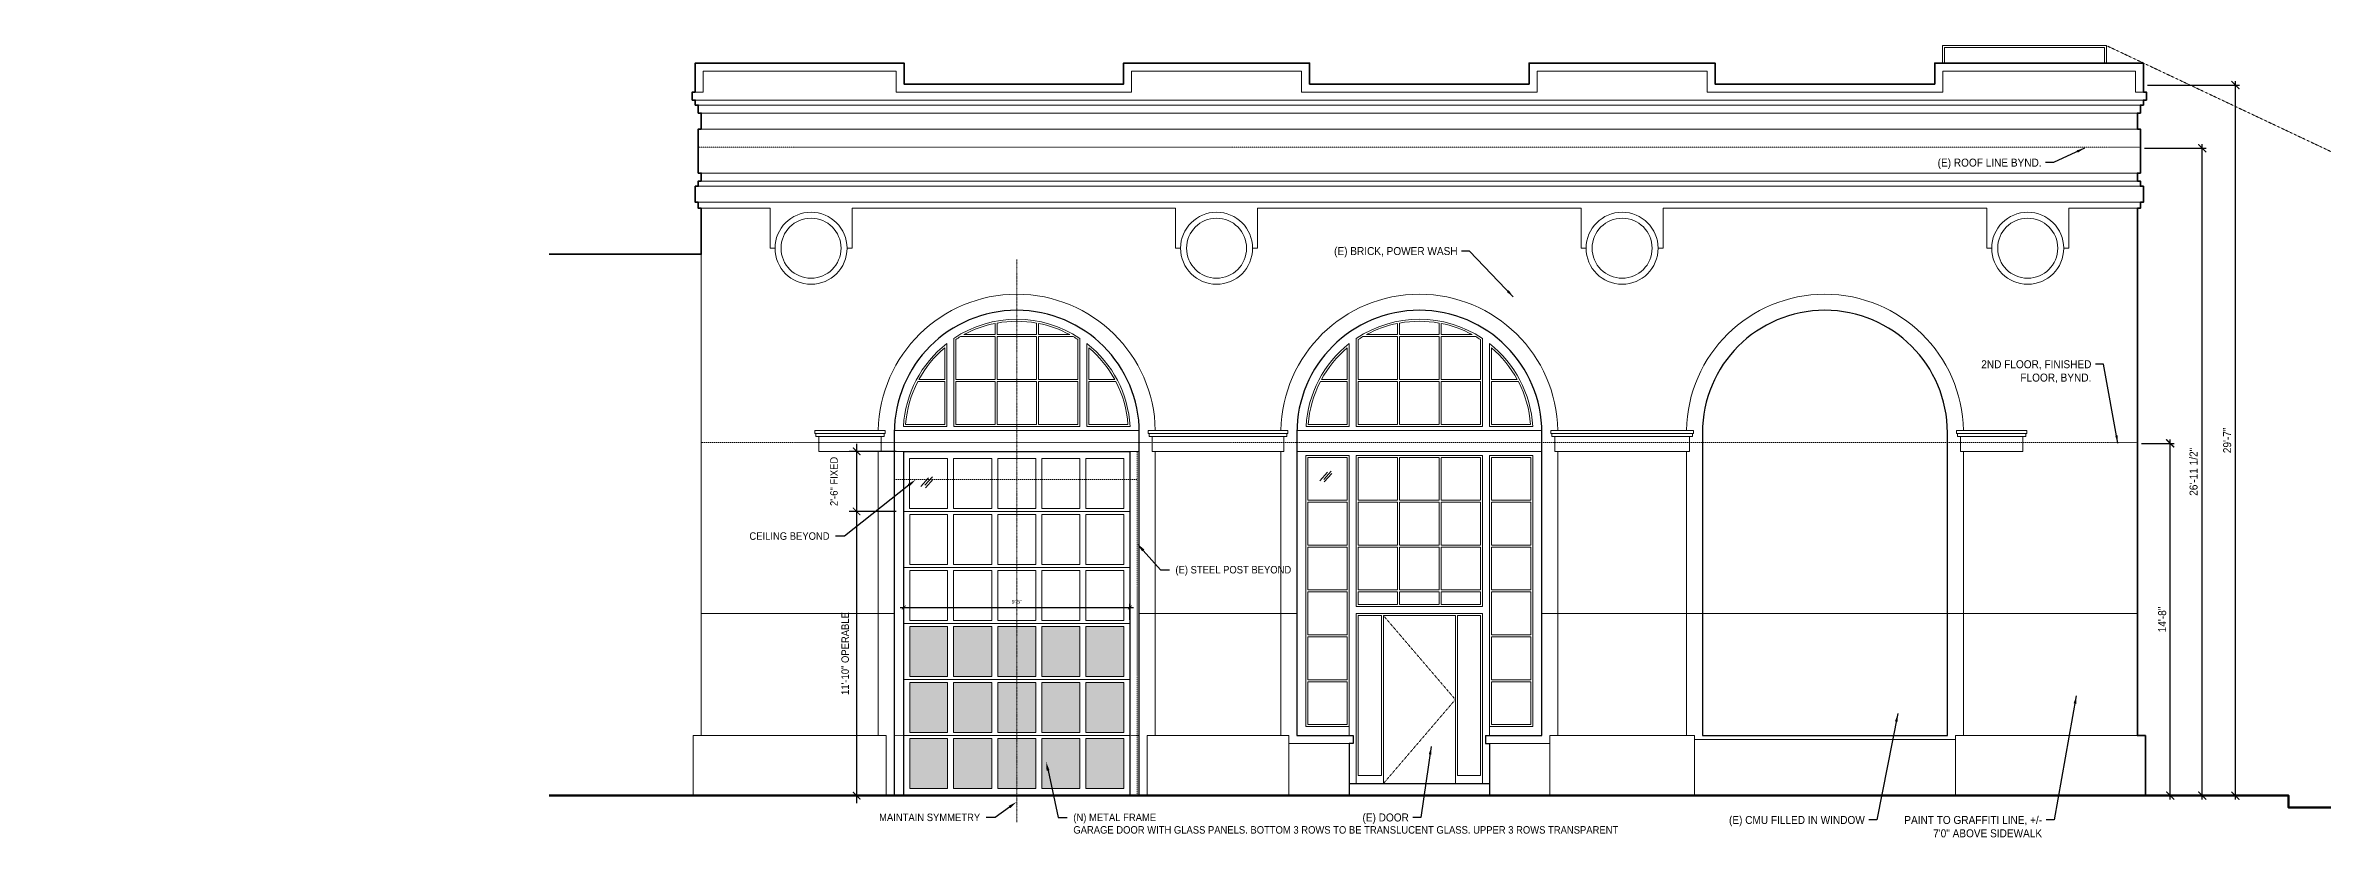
# Model space of a CAD drawing. Header units: inches. Extents: x -5536 to 8590, y -9140 to 228.
# Drawn here: x 3313 to 4451, y -3621 to -3225 of the extents above; entities that cross this region are included whole.
import ezdxf
from ezdxf import colors
from ezdxf.entities.mleader import LeaderData, LeaderLine
from ezdxf.math import Vec2, Vec3

# ---------------------------------------------------------------- set-up
doc = ezdxf.new("R2010")
doc.units = ezdxf.units.IN
doc.header["$LTSCALE"] = 0.125
doc.header["$MEASUREMENT"] = 0
doc.header["$PDMODE"] = 35
doc.header["$PDSIZE"] = -5
doc.linetypes.add('CENTER', pattern=[2, 1.25, -0.25, 0.25, -0.25])
doc.linetypes.add('DASHED', pattern=[0.75, 0.5, -0.25])
doc.layers.get('0').update_dxf_attribs({"linetype": 'CONTINUOUS'})
doc.layers.get('Defpoints').update_dxf_attribs({"linetype": 'CONTINUOUS'})
for name, color, linetype, lineweight in [('A-DEMO', 8, 'DASHED', 15), ('A-ELEV-1', 4, 'CONTINUOUS', 35), ('A-ELEV-2', 5, 'CONTINUOUS', 25), ('A-ELEV-3', 8, 'CONTINUOUS', 15), ('A-ELEV-4', 9, 'CONTINUOUS', 9), ('A-ELEV-BYND', 9, 'DASHED', 9), ('A-ELEV-CUT', 3, 'CONTINUOUS', 50), ('A-ELEV-HTCH', 9, 'CONTINUOUS', 9), ('A-NOTE-CL', 8, 'CENTER', 15), ('A-NOTE-DIM', 8, 'CONTINUOUS', 15), ('A-NOTE-REF', 8, 'CONTINUOUS', 15)]:
    doc.layers.add(name, color=color, linetype=linetype, lineweight=lineweight)
doc.layers.add('A-note-dim-1_4', color=8, linetype='CONTINUOUS')
doc.styles.add('1_4SM', font='swisse.ttf', dxfattribs={"width": 0.9, "height": 4})
doc.styles.add('ANNOT-SM', font='swisse.ttf', dxfattribs={"width": 0.9, "height": 0.078125})
doc.dimstyles.new('DIM-ANNOT', dxfattribs={"dimtxt": 0.078125, "dimasz": 0.078125, "dimexe": 0.078125, "dimexo": 0.078125, "dimgap": 0.078125, "dimtad": 1, "dimzin": 11, "dimdsep": 46, "dimlunit": 4, "dimtxsty": 'ANNOT-SM', "dimblk1": 'ARCHTICK', "dimblk2": 'ARCHTICK', "dimsah": 1, "dimcen": 0, "dimdle": 0.078125, "dimclrd": 8, "dimclre": 8, "dimclrt": 8, "dimadec": 0, "dimazin": 0, "dimtfac": 4, "dimtofl": 0, "dimtmove": 2, "dimatfit": 3, "dimfxl": 1, "dimfrac": 2, "dimtzin": 0, "dimarcsym": 0})
doc.dimstyles.new('DIM1_4', dxfattribs={"dimtxt": 4, "dimasz": 4, "dimexe": 2, "dimexo": 2, "dimgap": 2, "dimtad": 1, "dimdec": 4, "dimzin": 11, "dimdsep": 46, "dimlunit": 4, "dimtxsty": '1_4SM', "dimblk": 'ARCHTICK', "dimblk1": 'ARCHTICK', "dimblk2": 'ARCHTICK', "dimsah": 1, "dimcen": 4, "dimdle": 2, "dimclrd": 8, "dimclre": 8, "dimclrt": 8, "dimadec": 0, "dimazin": 0, "dimtfac": 4, "dimtdec": 4, "dimtofl": 0, "dimtmove": 2, "dimatfit": 3, "dimfxl": 1, "dimfrac": 2, "dimtzin": 0, "dimarcsym": 0})
doc.dimstyles.new('DIM1_4$7', dxfattribs={"dimtxt": 4, "dimasz": 4, "dimexe": 2, "dimexo": 2, "dimgap": 2, "dimtad": 0, "dimdec": 4, "dimzin": 11, "dimdsep": 46, "dimlunit": 4, "dimtxsty": '1_4SM', "dimblk": 'ARCHTICK', "dimcen": 4, "dimdle": 2, "dimclrd": 8, "dimclre": 8, "dimclrt": 8, "dimadec": 0, "dimazin": 0, "dimtfac": 4, "dimtdec": 4, "dimtofl": 0, "dimtmove": 1, "dimatfit": 3, "dimfxl": 1, "dimfrac": 2, "dimtzin": 0, "dimarcsym": 0})

# ---------------------------------------------------------------- blocks, each defined once
blk = doc.blocks.new('_ARCHTICK')
at = {"color": 0, "linetype": 'ByBlock', "const_width": 0.15}
blk.add_lwpolyline([(-0.5, -0.5), (0.5, 0.5)], dxfattribs=at)
blk = doc.blocks.new('*D69')
at = {"layer": 'A-NOTE-DIM', "color": 8, "lineweight": -2, "transparency": 16777216}
for p, q in [((3737.8, -3458), (3714.2, -3458)), ((3718, -3454.2), (3718, -3603.8)), ((3737.8, -3600), (3714.2, -3600))]:
    blk.add_line(p, q, dxfattribs=at)
at = {"layer": 'Defpoints', "color": 0, "transparency": 16777216}
for p in [(3741.6, -3458), (3718, -3600), (3741.6, -3600)]:
    blk.add_point(p, dxfattribs=at)
at = {"layer": 'A-NOTE-DIM', "color": 8, "lineweight": -2, "transparency": 16777216, "xscale": 3.75, "yscale": 3.75, "zscale": 3.75}
for p, rotation in [((3718, -3458), 90), ((3718, -3600), 270)]:
    blk.add_blockref('_ARCHTICK', p, dxfattribs=dict(at, rotation=rotation))
at = {"layer": 'A-NOTE-DIM', "color": 8, "transparency": 16777216, "insert": (3712.3, -3529), "char_height": 3.75, "attachment_point": 5, "rotation": 90, "style": 'ANNOT-SM'}
blk.add_mtext('11\'-10" OPERABLE', dxfattribs=at)
blk = doc.blocks.new('*D94')
at = {"layer": 'A-note-dim-1_4', "color": 8, "lineweight": -2, "transparency": 16777216}
for p, q in [((4360.3, -3424), (4376.7, -3424)), ((4374.7, -3602), (4374.7, -3422)), ((4364.3, -3600), (4376.7, -3600))]:
    blk.add_line(p, q, dxfattribs=at)
at = {"layer": 'Defpoints', "color": 0, "transparency": 16777216}
for p in [(4358.3, -3424), (4374.7, -3424), (4362.3, -3600)]:
    blk.add_point(p, dxfattribs=at)
at = {"layer": 'A-note-dim-1_4', "color": 8, "lineweight": -2, "transparency": 16777216, "xscale": 4, "yscale": 4, "zscale": 4}
for p, rotation in [((4374.7, -3424), 90), ((4374.7, -3600), 270)]:
    blk.add_blockref('_ARCHTICK', p, dxfattribs=dict(at, rotation=rotation))
at = {"layer": 'A-note-dim-1_4', "color": 8, "transparency": 16777216, "insert": (4370.7, -3512), "char_height": 4, "attachment_point": 5, "rotation": 90, "style": '1_4SM'}
blk.add_mtext('14\'-8" ', dxfattribs=at)
blk = doc.blocks.new('*D95')
at = {"layer": 'A-note-dim-1_4', "color": 8, "lineweight": -2, "transparency": 16777216}
for p, q in [((4361.8, -3276.5), (4392.7, -3276.5)), ((4390.7, -3602), (4390.7, -3274.5)), ((4364.3, -3600), (4392.7, -3600))]:
    blk.add_line(p, q, dxfattribs=at)
at = {"layer": 'Defpoints', "color": 0, "transparency": 16777216}
for p in [(4359.8, -3276.5), (4390.7, -3276.5), (4362.3, -3600)]:
    blk.add_point(p, dxfattribs=at)
at = {"layer": 'A-note-dim-1_4', "color": 8, "lineweight": -2, "transparency": 16777216, "xscale": 4, "yscale": 4, "zscale": 4}
for p, rotation in [((4390.7, -3276.5), 90), ((4390.7, -3600), 270)]:
    blk.add_blockref('_ARCHTICK', p, dxfattribs=dict(at, rotation=rotation))
at = {"layer": 'A-note-dim-1_4', "color": 8, "transparency": 16777216, "insert": (4386.4, -3438.2), "char_height": 4, "attachment_point": 5, "rotation": 90, "style": '1_4SM'}
blk.add_mtext('26\'-11 1/2" ', dxfattribs=at)
blk = doc.blocks.new('*D96')
at = {"layer": 'A-note-dim-1_4', "color": 8, "lineweight": -2, "transparency": 16777216}
for p, q in [((4407.3, -3602), (4407.3, -3243)), ((4363.3, -3245), (4409.3, -3245)), ((4364.3, -3600), (4409.3, -3600))]:
    blk.add_line(p, q, dxfattribs=at)
at = {"layer": 'Defpoints', "color": 0, "transparency": 16777216}
for p in [(4361.3, -3245), (4407.3, -3245), (4362.3, -3600)]:
    blk.add_point(p, dxfattribs=at)
at = {"layer": 'A-note-dim-1_4', "color": 8, "lineweight": -2, "transparency": 16777216, "xscale": 4, "yscale": 4, "zscale": 4}
for p, rotation in [((4407.3, -3245), 90), ((4407.3, -3600), 270)]:
    blk.add_blockref('_ARCHTICK', p, dxfattribs=dict(at, rotation=rotation))
at = {"layer": 'A-note-dim-1_4', "color": 8, "transparency": 16777216, "insert": (4403.2, -3422.5), "char_height": 4, "attachment_point": 5, "rotation": 90, "style": '1_4SM'}
blk.add_mtext('29\'-7" ', dxfattribs=at)
blk = doc.blocks.new('*D137')
at = {"layer": 'A-ELEV-CUT', "color": 8, "lineweight": -2, "transparency": 16777216}
for p, q in [((3741.6, -3512.1), (3741.6, -3504.1)), ((3854.6, -3512.1), (3854.6, -3504.1)), ((3739.7, -3506), (3856.5, -3506))]:
    blk.add_line(p, q, dxfattribs=at)
at = {"layer": 'Defpoints', "color": 0, "transparency": 16777216}
for p in [(3741.6, -3514), (3854.6, -3506), (3854.6, -3514)]:
    blk.add_point(p, dxfattribs=at)
at = {"layer": 'A-ELEV-CUT', "color": 8, "lineweight": -2, "transparency": 16777216, "xscale": 1.875, "yscale": 1.875, "zscale": 1.875, "rotation": 180}
blk.add_blockref('_ARCHTICK', (3741.6, -3506), dxfattribs=at)
at = {"layer": 'A-ELEV-CUT', "color": 8, "lineweight": -2, "transparency": 16777216, "xscale": 1.875, "yscale": 1.875, "zscale": 1.875}
blk.add_blockref('_ARCHTICK', (3854.6, -3506), dxfattribs=at)
at = {"layer": 'A-ELEV-CUT', "color": 8, "transparency": 16777216, "insert": (3798.1, -3503.2), "char_height": 1.88, "attachment_point": 5, "style": 'ANNOT-SM'}
blk.add_mtext('9\'-5" ', dxfattribs=at)
blk = doc.blocks.new('*D138')
at = {"layer": 'A-NOTE-DIM', "color": 8, "lineweight": -2, "transparency": 16777216}
for p, q in [((3718, -3424.2), (3718, -3461.8)), ((3737.7, -3428), (3714.2, -3428)), ((3737.7, -3458), (3714.2, -3458))]:
    blk.add_line(p, q, dxfattribs=at)
at = {"layer": 'Defpoints', "color": 0, "transparency": 16777216}
for p in [(3741.4, -3428), (3718, -3458), (3741.4, -3458)]:
    blk.add_point(p, dxfattribs=at)
at = {"layer": 'A-NOTE-DIM', "color": 8, "lineweight": -2, "transparency": 16777216, "xscale": 3.75, "yscale": 3.75, "zscale": 3.75}
for p, rotation in [((3718, -3428), 90), ((3718, -3458), 270)]:
    blk.add_blockref('_ARCHTICK', p, dxfattribs=dict(at, rotation=rotation))
at = {"layer": 'A-NOTE-DIM', "color": 8, "transparency": 16777216, "insert": (3706.7, -3443), "char_height": 3.75, "attachment_point": 5, "rotation": 90, "style": 'ANNOT-SM'}
blk.add_mtext('2\'-6" FIXED', dxfattribs=at)

msp = doc.modelspace()

# ---------------------------------------------------------------- hatches: boundary and pattern name
at = {"layer": 'A-ELEV-HTCH'}
h = msp.add_hatch(dxfattribs=at)
h.set_pattern_fill('AR-SAND', color=256)
h.set_pattern_definition([(37.5, (1.5, 0), (-0.06299336, 1.92682377), [0, -1.52, 0, -1.7, 0, -1.625]), (7.5, (1.5, 0), (1.7697767, 2.8221461), [0, -0.82, 0, -1.37, 0, -0.525]), (327.5, (0.27, 0), (3.11414186, 0.00565905), [0, -0.5, 0, -1.8, 0, -2.35]), (317.5, (0.27, 0), (3.0061266, 0.8776756), [0, -0.25, 0, -1.18, 0, -1.35])])
h.paths.add_polyline_path([(3763.49262, -3540.5), (3744.55488, -3540.5), (3744.55488, -3515.5), (3763.49262, -3515.5)])
h.paths.add_polyline_path([(3785.55537, -3540.5), (3766.49262, -3540.5), (3766.49262, -3515.5), (3785.55537, -3515.5)])
h.paths.add_polyline_path([(3807.61811, -3540.5), (3788.55537, -3540.5), (3788.55537, -3515.5), (3807.61811, -3515.5)])
h.paths.add_polyline_path([(3829.68085, -3540.5), (3810.61811, -3540.5), (3810.61811, -3515.5), (3829.68085, -3515.5)])
h.paths.add_polyline_path([(3851.6186, -3540.5), (3832.68085, -3540.5), (3832.68085, -3515.5), (3851.6186, -3515.5)])
h.paths.add_polyline_path([(3851.6186, -3568.5), (3832.68085, -3568.5), (3832.68085, -3543.5), (3851.6186, -3543.5)])
h.paths.add_polyline_path([(3829.68085, -3568.5), (3810.61811, -3568.5), (3810.61811, -3543.5), (3829.68085, -3543.5)])
h.paths.add_polyline_path([(3807.61811, -3568.5), (3788.55537, -3568.5), (3788.55537, -3543.5), (3807.61811, -3543.5)])
h.paths.add_polyline_path([(3785.55537, -3568.5), (3766.49262, -3568.5), (3766.49262, -3543.5), (3785.55537, -3543.5)])
h.paths.add_polyline_path([(3763.49262, -3568.5), (3744.55488, -3568.5), (3744.55488, -3543.5), (3763.49262, -3543.5)])
h.paths.add_polyline_path([(3763.49262, -3596.5), (3744.55488, -3596.5), (3744.55488, -3571.5), (3763.49262, -3571.5)])
h.paths.add_polyline_path([(3785.55537, -3596.5), (3766.49262, -3596.5), (3766.49262, -3571.5), (3785.55537, -3571.5)])
h.paths.add_polyline_path([(3807.61811, -3596.5), (3788.55537, -3596.5), (3788.55537, -3571.5), (3807.61811, -3571.5)])
h.paths.add_polyline_path([(3829.68085, -3596.5), (3810.61811, -3596.5), (3810.61811, -3571.5), (3829.68085, -3571.5)])
h.paths.add_polyline_path([(3851.6186, -3596.5), (3832.68085, -3596.5), (3832.68085, -3571.5), (3851.6186, -3571.5)])

# ---------------------------------------------------------------- linework, layer by layer
at = {"layer": 'A-DEMO'}
msp.add_lwpolyline([(3736.83674, -3570), (3859.33674, -3570), (3859.33674, -3600), (3736.83674, -3600)], close=True, dxfattribs=at)
at = {"layer": 'A-ELEV-1'}
msp.add_line((3640.33694, -3329.53759), (3564.33694, -3329.53759), dxfattribs=at)
msp.add_lwpolyline([(3564.33694, -3329.53759), (3640.33694, -3329.53759), (3640.33694, -3306.5), (3638.83694, -3306.5), (3638.83694, -3303.5), (3637.33694, -3303.5), (3637.33694, -3295.5), (3638.83694, -3295.5), (3638.83694, -3293), (3640.33694, -3293), (3640.33694, -3289), (3638.83694, -3289), (3638.83694, -3267), (3640.33694, -3267), (3640.33694, -3259), (3638.83694, -3259), (3638.83694, -3255), (3637.33694, -3255), (3637.33694, -3252.5), (3635.83694, -3252.5), (3635.83694, -3248.5), (3637.33694, -3248.5), (3637.33694, -3244.5), (3637.33694, -3244.5), (3637.33694, -3234), (3741.71164, -3234), (3741.71164, -3244.5), (3851.46184, -3244.5), (3851.46184, -3234), (3944.46184, -3234), (3944.46184, -3244.5), (4054.21204, -3244.5), (4054.21204, -3234), (4147.21204, -3234), (4147.21204, -3244.5), (4256.96224, -3244.5), (4256.96224, -3234), (4361.33694, -3234), (4361.33694, -3244.5), (4361.33694, -3244.5), (4361.33694, -3248.5), (4362.83694, -3248.5), (4362.83694, -3252.5), (4361.33694, -3252.5), (4361.33694, -3255), (4359.83694, -3255), (4359.83694, -3259), (4358.33694, -3259), (4358.33694, -3267), (4359.83694, -3267), (4359.83694, -3289), (4358.33694, -3289), (4358.33694, -3293), (4359.83694, -3293), (4359.83694, -3295.5), (4361.33694, -3295.5), (4361.33694, -3303.5), (4359.83694, -3303.5), (4359.83694, -3306.5), (4358.33694, -3306.5), (4358.33694, -3570), (4362.33694, -3570), (4362.33694, -3600)], dxfattribs=at)
at = {"layer": 'A-ELEV-2'}
for p, q in [((3966.28694, -3574), (3964.28694, -3574)), ((3964.28694, -3574), (3964.28694, -3600)), ((3966.28694, -3570), (3966.28694, -3574)), ((4032.38694, -3570), (4032.38694, -3574)), ((4032.38694, -3574), (4034.38694, -3574)), ((4034.38694, -3574), (4034.38694, -3600)), ((3964.28694, -3594), (4034.38694, -3594))]:
    msp.add_line(p, q, dxfattribs=at)
for points in [[(3859.33674, -3600), (3859.33674, -3418.75, 1), (3736.83674, -3418.75), (3736.83674, -3600)], [(4032.38694, -3570), (4060.58694, -3570), (4060.58694, -3418.75, 1), (3938.08694, -3418.75), (3938.08694, -3570), (3966.28694, -3570)]]:
    msp.add_lwpolyline(points, format="xyb", dxfattribs=at)
msp.add_lwpolyline([(4140.83714, -3570), (4263.33714, -3570), (4263.33714, -3418.75, 1), (4140.83714, -3418.75)], format="xyb", close=True, dxfattribs=at)
msp.add_lwpolyline([(3741.55488, -3600), (3741.55488, -3428), (3854.6186, -3428), (3854.6186, -3600)], dxfattribs=at)
at = {"layer": 'A-ELEV-3'}
for p, q in [((3635.83694, -3252.5), (3635.83694, -3248.5)), ((3635.83694, -3252.5), (4362.83694, -3252.5)), ((3637.33694, -3248.5), (3637.33694, -3244.5)), ((3637.33694, -3255), (3637.33694, -3252.5)), ((3637.33694, -3255), (4361.33694, -3255)), ((3638.83694, -3259), (3638.83694, -3255)), ((4359.83694, -3259), (4359.83694, -3255)), ((4361.33694, -3248.5), (4361.33694, -3244.5)), ((4361.33694, -3255), (4361.33694, -3252.5)), ((4362.83694, -3252.5), (4362.83694, -3248.5)), ((3638.83694, -3259), (4359.83694, -3259)), ((3640.33694, -3267), (3640.33694, -3259)), ((4358.33694, -3267), (4358.33694, -3259)), ((3638.83694, -3289), (3638.83694, -3267)), ((3638.83694, -3267), (4359.83694, -3267)), ((4359.83694, -3289), (4359.83694, -3267)), ((3638.83694, -3289), (4359.83694, -3289)), ((3640.33694, -3293), (3640.33694, -3289)), ((4358.33694, -3293), (4358.33694, -3289)), ((3637.33694, -3303.5), (3637.33694, -3295.5)), ((3637.33694, -3295.5), (4361.33694, -3295.5)), ((3638.83694, -3295.5), (3638.83694, -3293)), ((3638.83694, -3293), (4359.83694, -3293)), ((4359.83694, -3295.5), (4359.83694, -3293)), ((4361.33694, -3303.5), (4361.33694, -3295.5)), ((3637.33694, -3303.5), (4361.33694, -3303.5)), ((3638.83694, -3306.5), (3638.83694, -3303.5)), ((3674.71164, -3306.5), (3638.83694, -3306.5)), ((3640.33694, -3570), (3640.33694, -3306.5)), ((3674.71164, -3326.5), (3674.71164, -3306.5)), ((3877.46184, -3306.5), (3715.71164, -3306.5)), ((3715.71164, -3326.5), (3715.71164, -3306.5)), ((3877.46184, -3326.5), (3877.46184, -3306.5)), ((3918.46184, -3326.5), (3918.46184, -3306.5)), ((3918.46184, -3306.5), (4080.21204, -3306.5)), ((4080.21204, -3326.5), (4080.21204, -3306.5)), ((4121.21204, -3306.5), (4282.96224, -3306.5)), ((4121.21204, -3326.5), (4121.21204, -3306.5)), ((4282.96224, -3326.5), (4282.96224, -3306.5)), ((4323.96224, -3306.5), (4359.83694, -3306.5)), ((4323.96224, -3326.5), (4323.96224, -3306.5)), ((4358.33694, -3570), (4358.33694, -3306.5)), ((4359.83694, -3306.5), (4359.83694, -3303.5)), ((3677.21164, -3326.5), (3674.71164, -3326.5)), ((3713.21164, -3326.5), (3715.71164, -3326.5)), ((3879.96184, -3326.5), (3877.46184, -3326.5)), ((3915.96184, -3326.5), (3918.46184, -3326.5)), ((4082.71204, -3326.5), (4080.21204, -3326.5)), ((4118.71204, -3326.5), (4121.21204, -3326.5)), ((4285.46224, -3326.5), (4282.96224, -3326.5)), ((4321.46224, -3326.5), (4323.96224, -3326.5)), ((3732.33674, -3417.5), (3697.08654, -3417.5)), ((3732.33674, -3419), (3697.08654, -3419)), ((3859.31173, -3417.5), (3736.86174, -3417.5)), ((3863.83674, -3417.5), (3933.58694, -3417.5)), ((3863.83674, -3419), (3933.58694, -3419)), ((4060.56193, -3417.5), (3938.11194, -3417.5)), ((4136.33714, -3417.5), (4065.08694, -3417.5)), ((4136.33714, -3419), (4065.08694, -3419)), ((4267.83714, -3417.5), (4303.08734, -3417.5)), ((4267.83714, -3419), (4303.08734, -3419)), ((3859.33674, -3428), (3736.83674, -3428)), ((4060.58694, -3428), (3938.08694, -3428)), ((3942.58694, -3565.5), (3942.58694, -3430)), ((3942.58694, -3430), (3964.28694, -3430)), ((3964.28694, -3430), (3964.28694, -3570)), ((4030.88694, -3430), (3967.78694, -3430)), ((3967.78694, -3430), (3967.78694, -3505.5)), ((4030.88694, -3505.5), (4030.88694, -3430)), ((4034.38694, -3430), (4034.38694, -3570)), ((4056.08694, -3430), (4034.38694, -3430)), ((4056.08694, -3565.5), (4056.08694, -3430)), ((3750.19341, -3445.57385), (3754.00737, -3441.27714)), ((3752.17268, -3444.95227), (3755.98665, -3440.65555)), ((3752.45549, -3446.13891), (3756.26946, -3441.8422)), ((3949.53421, -3442.73373), (3953.34818, -3438.43701)), ((3951.51349, -3442.11215), (3955.32746, -3437.81543)), ((3951.7963, -3443.29879), (3955.61027, -3439.00208)), ((3967.78694, -3505.5), (4030.88694, -3505.5)), ((3736.83674, -3509), (3640.33694, -3509)), ((3938.08694, -3509), (3859.33674, -3509)), ((3967.78694, -3509), (3967.78694, -3594)), ((3967.78694, -3509), (4030.88694, -3509)), ((4030.88694, -3594), (4030.88694, -3509)), ((4358.33694, -3509), (4060.58694, -3509)), ((3943.58694, -3543.08333), (3963.28694, -3543.08333)), ((3943.58694, -3564.5), (3943.58694, -3543.08333)), ((3963.28694, -3543.08333), (3963.28694, -3564.5)), ((4055.08694, -3543.08333), (4035.38694, -3543.08333)), ((4035.38694, -3543.08333), (4035.38694, -3564.5)), ((4055.08694, -3564.5), (4055.08694, -3543.08333)), ((3636.33694, -3570), (3732.83674, -3570)), ((3636.33694, -3600), (3636.33694, -3570)), ((3732.83674, -3600), (3732.83674, -3570)), ((3863.33674, -3570), (3934.08694, -3570)), ((3863.33674, -3600), (3863.33674, -3570)), ((3934.08694, -3600), (3934.08694, -3570)), ((3964.28694, -3574), (3934.08694, -3574)), ((3964.28694, -3565.5), (3942.58694, -3565.5)), ((3963.28694, -3564.5), (3943.58694, -3564.5)), ((4034.38694, -3565.5), (4056.08694, -3565.5)), ((4034.38694, -3574), (4064.58694, -3574)), ((4035.38694, -3564.5), (4055.08694, -3564.5)), ((4064.58694, -3570), (4136.83714, -3570)), ((4064.58694, -3600), (4064.58694, -3570)), ((4136.83714, -3600), (4136.83714, -3570)), ((4136.83714, -3572), (4267.33714, -3572)), ((4267.33714, -3570), (4362.33694, -3570)), ((4267.33714, -3600), (4267.33714, -3570)), ((4362.33694, -3600), (4362.33694, -3570))]:
    msp.add_line(p, q, dxfattribs=at)
for points in [[(4342.79105, -3234), (4342.79105, -3225.25), (4260.91615, -3225.25), (4260.91615, -3234)], [(4341.79105, -3234), (4341.79105, -3226.25), (4261.91615, -3226.25), (4261.91615, -3234)], [(3637.33694, -3248.5), (3641.33694, -3248.5), (3641.33694, -3238), (3737.71164, -3238), (3737.71164, -3248.5), (3855.46184, -3248.5), (3855.46184, -3238), (3940.46184, -3238), (3940.46184, -3248.5), (4058.21204, -3248.5), (4058.21204, -3238), (4143.21204, -3238), (4143.21204, -3248.5), (4260.96224, -3248.5), (4260.96224, -3238), (4357.33694, -3238), (4357.33694, -3248.5), (4361.33694, -3248.5)], [(3697.08654, -3417.5), (3697.08654, -3419)], [(3697.58654, -3419), (3697.58654, -3420.5)], [(3731.83674, -3419), (3731.83674, -3420.5), (3697.58654, -3420.5)], [(3730.33674, -3420.5), (3730.33674, -3428), (3699.08654, -3428), (3699.08654, -3420.5)], [(3732.33674, -3417.5), (3732.33674, -3419)], [(3863.83674, -3417.5), (3863.83674, -3419)], [(3864.33674, -3419), (3864.33674, -3420.5), (3933.08694, -3420.5)], [(3865.83674, -3420.5), (3865.83674, -3428), (3931.58694, -3428), (3931.58694, -3420.5)], [(3933.08694, -3419), (3933.08694, -3420.5)], [(3933.58694, -3417.5), (3933.58694, -3419)], [(4065.08694, -3417.5), (4065.08694, -3419)], [(4065.58694, -3419), (4065.58694, -3420.5)], [(4135.83714, -3419), (4135.83714, -3420.5), (4065.58694, -3420.5)], [(4134.33714, -3420.5), (4134.33714, -3428), (4067.08694, -3428), (4067.08694, -3420.5)], [(4136.33714, -3417.5), (4136.33714, -3419)], [(4267.83714, -3417.5), (4267.83714, -3419)], [(4268.33714, -3419), (4268.33714, -3420.5), (4302.58734, -3420.5)], [(4269.83714, -3420.5), (4269.83714, -3428), (4301.08734, -3428), (4301.08734, -3420.5)], [(4302.58734, -3419), (4302.58734, -3420.5)], [(4303.08734, -3417.5), (4303.08734, -3419)], [(3728.83674, -3428), (3728.83674, -3570)], [(3867.33674, -3570), (3867.33674, -3428)], [(3930.08694, -3428), (3930.08694, -3570)], [(4068.58694, -3570), (4068.58694, -3428)], [(4132.83714, -3428), (4132.83714, -3570)], [(4271.33714, -3570), (4271.33714, -3428)]]:
    msp.add_lwpolyline(points, dxfattribs=at)
for points in [[(3867.32546, -3417.5, 0.982109468), (3728.84802, -3417.5, 0.982109468)], [(4068.57566, -3417.5, 0.982109468), (3930.09822, -3417.5)], [(4271.32586, -3417.5, 0.982109468), (4132.84842, -3417.5)]]:
    msp.add_lwpolyline(points, format="xyb", dxfattribs=at)
for points in [[(3829.63674, -3371.5784, 0.3035942432), (3766.53674, -3371.5784), (3766.53674, -3415.5), (3829.63674, -3415.5)], [(3787.23674, -3364.066, 0.0746842413), (3771.65023, -3369.66667), (3787.23674, -3369.66667)], [(3807.93674, -3363.87706, 0.0890412028), (3788.23674, -3363.87706), (3788.23674, -3369.66667), (3807.93674, -3369.66667)], [(3808.93674, -3364.066), (3808.93674, -3369.66667), (3824.52324, -3369.66667, 0.0746842413)], [(4030.88694, -3371.5784, 0.3035942432), (3967.78694, -3371.5784), (3967.78694, -3415.5), (4030.88694, -3415.5)], [(3988.48694, -3364.066, 0.0746842413), (3972.90043, -3369.66667), (3988.48694, -3369.66667)], [(4009.18694, -3363.87706, 0.0890412028), (3989.48694, -3363.87706), (3989.48694, -3369.66667), (4009.18694, -3369.66667)], [(4010.18694, -3364.066), (4010.18694, -3369.66667), (4025.77344, -3369.66667, 0.0746842413)], [(3763.03674, -3374.1175, 0.215177137), (3741.42988, -3415.5), (3763.03674, -3415.5)], [(3762.03674, -3376.22401), (3762.03674, -3392.08333), (3749.12807, -3392.08333, -0.0924827989)], [(3787.23674, -3370.66667), (3769.87228, -3370.66667, 0.012327103), (3767.53674, -3372.11568), (3767.53674, -3392.08333), (3787.23674, -3392.08333)], [(3828.63674, -3372.11568, 0.012327103), (3826.30119, -3370.66667), (3808.93674, -3370.66667), (3808.93674, -3392.08333), (3828.63674, -3392.08333)], [(3833.13674, -3374.1175), (3833.13674, -3415.5), (3854.7436, -3415.5, 0.215177137)], [(3834.13674, -3376.22401), (3834.13674, -3392.08333), (3847.04541, -3392.08333, 0.0924827989)], [(3964.28694, -3374.1175, 0.215177137), (3942.68008, -3415.5), (3964.28694, -3415.5)], [(3963.28694, -3376.22401), (3963.28694, -3392.08333), (3950.37827, -3392.08333, -0.0924827989)], [(3988.48694, -3370.66667), (3971.12248, -3370.66667, 0.012327103), (3968.78694, -3372.11568), (3968.78694, -3392.08333), (3988.48694, -3392.08333)], [(4029.88694, -3372.11568, 0.012327103), (4027.55139, -3370.66667), (4010.18694, -3370.66667), (4010.18694, -3392.08333), (4029.88694, -3392.08333)], [(4034.38694, -3374.1175), (4034.38694, -3415.5), (4055.9938, -3415.5, 0.215177137)], [(4035.38694, -3376.22401), (4035.38694, -3392.08333), (4048.29561, -3392.08333, 0.0924827989)], [(3748.59649, -3393.08333), (3762.03674, -3393.08333), (3762.03674, -3414.5), (3742.49897, -3414.5, -0.1008714831)], [(3847.57699, -3393.08333), (3834.13674, -3393.08333), (3834.13674, -3414.5), (3853.67451, -3414.5, 0.1008714831)], [(3949.84669, -3393.08333), (3963.28694, -3393.08333), (3963.28694, -3414.5), (3943.74917, -3414.5, -0.1008714831)], [(4048.82719, -3393.08333), (4035.38694, -3393.08333), (4035.38694, -3414.5), (4054.92471, -3414.5, 0.1008714831)]]:
    msp.add_lwpolyline(points, format="xyb", close=True, dxfattribs=at)
for points in [[(3788.23674, -3370.66667), (3807.93674, -3370.66667), (3807.93674, -3392.08333), (3788.23674, -3392.08333)], [(3807.93674, -3370.66667), (3788.23674, -3370.66667), (3788.23674, -3392.08333), (3807.93674, -3392.08333)], [(3989.48694, -3370.66667), (4009.18694, -3370.66667), (4009.18694, -3392.08333), (3989.48694, -3392.08333)], [(4009.18694, -3370.66667), (3989.48694, -3370.66667), (3989.48694, -3392.08333), (4009.18694, -3392.08333)], [(3767.53674, -3393.08333), (3787.23674, -3393.08333), (3787.23674, -3414.5), (3767.53674, -3414.5)], [(3788.23674, -3393.08333), (3807.93674, -3393.08333), (3807.93674, -3414.5), (3788.23674, -3414.5)], [(3828.63674, -3393.08333), (3808.93674, -3393.08333), (3808.93674, -3414.5), (3828.63674, -3414.5)], [(3968.78694, -3393.08333), (3988.48694, -3393.08333), (3988.48694, -3414.5), (3968.78694, -3414.5)], [(3989.48694, -3393.08333), (4009.18694, -3393.08333), (4009.18694, -3414.5), (3989.48694, -3414.5)], [(4029.88694, -3393.08333), (4010.18694, -3393.08333), (4010.18694, -3414.5), (4029.88694, -3414.5)], [(3763.49262, -3456.5), (3744.42988, -3456.5), (3744.42988, -3431.5), (3763.49262, -3431.5)], [(3785.55537, -3456.5), (3766.49262, -3456.5), (3766.49262, -3431.5), (3785.55537, -3431.5)], [(3807.61811, -3456.5), (3788.55537, -3456.5), (3788.55537, -3431.5), (3807.61811, -3431.5)], [(3829.68085, -3456.5), (3810.61811, -3456.5), (3810.61811, -3431.5), (3829.68085, -3431.5)], [(3851.6186, -3456.5), (3832.68085, -3456.5), (3832.68085, -3431.5), (3851.6186, -3431.5)], [(3943.58694, -3431), (3963.28694, -3431), (3963.28694, -3452.41667), (3943.58694, -3452.41667)], [(3968.78694, -3431), (3988.48694, -3431), (3988.48694, -3452.41667), (3968.78694, -3452.41667)], [(3989.48694, -3431), (4009.18694, -3431), (4009.18694, -3452.41667), (3989.48694, -3452.41667)], [(4029.88694, -3431), (4010.18694, -3431), (4010.18694, -3452.41667), (4029.88694, -3452.41667)], [(4055.08694, -3431), (4035.38694, -3431), (4035.38694, -3452.41667), (4055.08694, -3452.41667)], [(3763.49262, -3484.5), (3744.55488, -3484.5), (3744.55488, -3459.5), (3763.49262, -3459.5)], [(3785.55537, -3484.5), (3766.49262, -3484.5), (3766.49262, -3459.5), (3785.55537, -3459.5)], [(3807.61811, -3484.5), (3788.55537, -3484.5), (3788.55537, -3459.5), (3807.61811, -3459.5)], [(3829.68085, -3484.5), (3810.61811, -3484.5), (3810.61811, -3459.5), (3829.68085, -3459.5)], [(3851.6186, -3484.5), (3832.68085, -3484.5), (3832.68085, -3459.5), (3851.6186, -3459.5)], [(3943.58694, -3453.41667), (3963.28694, -3453.41667), (3963.28694, -3474.83333), (3943.58694, -3474.83333)], [(3968.78694, -3453.41667), (3988.48694, -3453.41667), (3988.48694, -3474.83333), (3968.78694, -3474.83333)], [(3989.48694, -3453.41667), (4009.18694, -3453.41667), (4009.18694, -3474.83333), (3989.48694, -3474.83333)], [(4029.88694, -3453.41667), (4010.18694, -3453.41667), (4010.18694, -3474.83333), (4029.88694, -3474.83333)], [(4055.08694, -3453.41667), (4035.38694, -3453.41667), (4035.38694, -3474.83333), (4055.08694, -3474.83333)], [(3943.58694, -3475.83333), (3963.28694, -3475.83333), (3963.28694, -3497.25), (3943.58694, -3497.25)], [(3968.78694, -3475.83333), (3988.48694, -3475.83333), (3988.48694, -3497.25), (3968.78694, -3497.25)], [(3989.48694, -3475.83333), (4009.18694, -3475.83333), (4009.18694, -3497.25), (3989.48694, -3497.25)], [(4029.88694, -3475.83333), (4010.18694, -3475.83333), (4010.18694, -3497.25), (4029.88694, -3497.25)], [(4055.08694, -3475.83333), (4035.38694, -3475.83333), (4035.38694, -3497.25), (4055.08694, -3497.25)], [(3763.49262, -3512.5), (3744.55488, -3512.5), (3744.55488, -3487.5), (3763.49262, -3487.5)], [(3785.55537, -3512.5), (3766.49262, -3512.5), (3766.49262, -3487.5), (3785.55537, -3487.5)], [(3807.61811, -3512.5), (3788.55537, -3512.5), (3788.55537, -3487.5), (3807.61811, -3487.5)], [(3829.68085, -3512.5), (3810.61811, -3512.5), (3810.61811, -3487.5), (3829.68085, -3487.5)], [(3851.6186, -3512.5), (3832.68085, -3512.5), (3832.68085, -3487.5), (3851.6186, -3487.5)], [(3943.58694, -3498.25), (3963.28694, -3498.25), (3963.28694, -3519.66667), (3943.58694, -3519.66667)], [(3968.78694, -3498.25), (3988.48694, -3498.25), (3988.48694, -3504.5), (3968.78694, -3504.5)], [(3989.48694, -3498.25), (4009.18694, -3498.25), (4009.18694, -3504.5), (3989.48694, -3504.5)], [(4029.88694, -3498.25), (4010.18694, -3498.25), (4010.18694, -3504.5), (4029.88694, -3504.5)], [(4055.08694, -3498.25), (4035.38694, -3498.25), (4035.38694, -3519.66667), (4055.08694, -3519.66667)], [(3763.49262, -3540.5), (3744.55488, -3540.5), (3744.55488, -3515.5), (3763.49262, -3515.5)], [(3785.55537, -3540.5), (3766.49262, -3540.5), (3766.49262, -3515.5), (3785.55537, -3515.5)], [(3807.61811, -3540.5), (3788.55537, -3540.5), (3788.55537, -3515.5), (3807.61811, -3515.5)], [(3829.68085, -3540.5), (3810.61811, -3540.5), (3810.61811, -3515.5), (3829.68085, -3515.5)], [(3851.6186, -3540.5), (3832.68085, -3540.5), (3832.68085, -3515.5), (3851.6186, -3515.5)], [(3980.33694, -3510), (3968.78694, -3510), (3968.78694, -3590), (3980.33694, -3590)], [(3981.33694, -3510), (4017.33694, -3510), (4017.33694, -3594), (3981.33694, -3594)], [(4029.88694, -3510), (4018.33694, -3510), (4018.33694, -3590), (4029.88694, -3590)], [(3943.58694, -3520.66667), (3963.28694, -3520.66667), (3963.28694, -3542.08333), (3943.58694, -3542.08333)], [(4055.08694, -3520.66667), (4035.38694, -3520.66667), (4035.38694, -3542.08333), (4055.08694, -3542.08333)], [(3763.49262, -3568.5), (3744.55488, -3568.5), (3744.55488, -3543.5), (3763.49262, -3543.5)], [(3785.55537, -3568.5), (3766.49262, -3568.5), (3766.49262, -3543.5), (3785.55537, -3543.5)], [(3807.61811, -3568.5), (3788.55537, -3568.5), (3788.55537, -3543.5), (3807.61811, -3543.5)], [(3829.68085, -3568.5), (3810.61811, -3568.5), (3810.61811, -3543.5), (3829.68085, -3543.5)], [(3851.6186, -3568.5), (3832.68085, -3568.5), (3832.68085, -3543.5), (3851.6186, -3543.5)], [(3763.49262, -3596.5), (3744.55488, -3596.5), (3744.55488, -3571.5), (3763.49262, -3571.5)], [(3785.55537, -3596.5), (3766.49262, -3596.5), (3766.49262, -3571.5), (3785.55537, -3571.5)], [(3807.61811, -3596.5), (3788.55537, -3596.5), (3788.55537, -3571.5), (3807.61811, -3571.5)], [(3829.68085, -3596.5), (3810.61811, -3596.5), (3810.61811, -3571.5), (3829.68085, -3571.5)], [(3851.6186, -3596.5), (3832.68085, -3596.5), (3832.68085, -3571.5), (3851.6186, -3571.5)]]:
    msp.add_lwpolyline(points, close=True, dxfattribs=at)
for centre, radius in [((3695.21164, -3326.5), 18), ((3695.21164, -3326.5), 15), ((3897.96184, -3326.5), 18), ((3897.96184, -3326.5), 15), ((4100.71204, -3326.5), 18), ((4100.71204, -3326.5), 15), ((4303.46224, -3326.5), 18), ((4303.46224, -3326.5), 15)]:
    msp.add_circle(centre, radius, dxfattribs=at)
at = {"layer": 'A-ELEV-4'}
for p, q in [((3741.42988, -3458), (3854.6186, -3458)), ((3741.55488, -3486), (3854.6186, -3486)), ((3741.55488, -3514), (3854.6186, -3514)), ((3741.55488, -3542), (3854.6186, -3542)), ((3741.55488, -3570), (3854.6186, -3570))]:
    msp.add_line(p, q, dxfattribs=at)
at = {"layer": 'A-ELEV-BYND'}
for p, q in [((4342.79105, -3225.25), (4876.30953, -3476.96553)), ((4359.83694, -3276), (3638.83694, -3276)), ((4358.33694, -3423.5), (3640.33694, -3423.5)), ((3858.27917, -3428), (3858.27917, -3600)), ((3858.27917, -3442.125), (3736.83674, -3442.125))]:
    msp.add_line(p, q, dxfattribs=at)
msp.add_lwpolyline([(3981.33694, -3510), (4017.33694, -3552), (3981.33694, -3594)], dxfattribs=at)
at = {"layer": 'A-ELEV-CUT'}
msp.add_line((4362.33694, -3600), (3564.33694, -3600), dxfattribs=at)
msp.add_lwpolyline([(4362.33694, -3600), (4433.87438, -3600), (4433.87438, -3606), (4793.87438, -3606), (4793.87438, -3600), (4876.30953, -3600), (4876.30953, -3348.67043)], dxfattribs=at)
at = {"layer": 'A-NOTE-CL'}
msp.add_line((3798.08674, -3332.07677), (3798.08674, -3613.32247), dxfattribs=at)

# ---------------------------------------------------------------- texts
at = {"layer": 'A-NOTE-REF', "color": 8, "char_height": 4, "attachment_point": 3, "style": '1_4SM'}
for s, insert, width in [('(E) ROOF LINE BYND.', (4310.41396, -3281.73091), 74.3574398), ('(E) BRICK, POWER WASH', (4018.45264, -3325.91892), 74.3574398), ('2ND FLOOR, FINISHED FLOOR, BYND.', (4335.29341, -3382.47024), 65.7157086), ('(E) DOOR', (3994.08695, -3608.90519), 74.3574398), ('(E) CMU FILLED IN WINDOW', (4222.02476, -3610.16574), 74.3574398), ('PAINT TO GRAFFITI LINE, +/- 7\'0" ABOVE SIDEWALK', (4310.6455, -3610.16574), 74.3574398)]:
    msp.add_mtext(s, dxfattribs=dict(at, insert=insert, width=width))

# ---------------------------------------------------------------- dimensions: what is measured, and where the dimension line sits
at = {"layer": 'A-ELEV-CUT'}
dim = msp.add_linear_dim(base=(3854.6186, -3505.99448), p1=(3741.55488, -3514), p2=(3854.6186, -3514), dimstyle='DIM-ANNOT', override={"dimpost": ' '}, dxfattribs=at)
dim.commit()
dim.dimension.update_dxf_attribs({"geometry": '*D137', "text_midpoint": (3798.08674, -3503.15599)})
at = {"layer": 'A-NOTE-DIM'}
for base, p1, p2, override, picture, middle in [((3717.97647, -3458), (3741.42988, -3428), (3741.42988, -3458), {"dimpost": ' FIXED'}, '*D138', (3706.67449, -3443)), ((3717.97647, -3600), (3741.55488, -3458), (3741.55488, -3600), {"dimpost": ' OPERABLE'}, '*D69', (3712.25258, -3529))]:
    dim = msp.add_linear_dim(base=base, p1=p1, p2=p2, angle=90, dimstyle='DIM-ANNOT', override=override, dxfattribs=at)
    dim.commit()
    dim.dimension.update_dxf_attribs({"geometry": picture, "text_midpoint": middle})
at = {"layer": 'A-note-dim-1_4'}
for base, p2, picture, middle in [((4407.27422, -3245), (4361.33694, -3245), '*D96', (4403.21877, -3422.5)), ((4390.69888, -3276.5), (4359.83694, -3276.5), '*D95', (4386.38922, -3438.25)), ((4374.70814, -3424), (4358.33694, -3424), '*D94', (4370.6554, -3512))]:
    dim = msp.add_linear_dim(base=base, p1=(4362.33694, -3600), p2=p2, angle=90, dimstyle='DIM1_4', override={"dimpost": ' '}, dxfattribs=at)
    dim.commit()
    dim.dimension.update_dxf_attribs({"geometry": picture, "text_midpoint": middle})

# ---------------------------------------------------------------- leaders
at = {"layer": 'A-NOTE-REF', "annotation_type": 0, "has_hookline": 1, "hookline_direction": 1}
for points, text_width in [([(4331.86489, -3276.5), (4316.41396, -3283.73091), (4312.41396, -3283.73091)], 56.89899), ([(4046.28808, -3350.81605), (4024.45264, -3327.91892), (4020.45264, -3327.91892)], 68.10548), ([(4348.5375, -3423.98508), (4341.29341, -3384.47024), (4337.29341, -3384.47024)], 61.35335), ([(4327.76194, -3550.1), (4316.6455, -3612.16574), (4312.6455, -3612.16574)], 69.70953), ([(4238.53228, -3559.05), (4228.02476, -3612.16574), (4224.02476, -3612.16574)], 48.92252), ([(4005.31194, -3575.425), (4000.08695, -3610.90519), (3996.08695, -3610.90519)], 24.84706)]:
    msp.add_leader(points, dimstyle='DIM1_4$7', override={"dimgap": 2, "dimtad": 0}, dxfattribs=dict(at, text_width=text_width))
at = {"layer": 'A-NOTE-REF', "color": 8}
ml = msp.add_multileader_mtext('Standard', dxfattribs=at)
ml.set_content('CEILING BEYOND', color=8, style='ANNOT-SM')
ml.set_leader_properties()
ml.build(insert=Vec2(0, 0))
ml.multileader.update_dxf_attribs({"dogleg_length": 0.09375, "arrow_head_size": 4.5, "scale": 48})
ctx = ml.context
ctx.base_point, ctx.scale, ctx.char_height, ctx.arrow_head_size, ctx.landing_gap_size, ctx.plane_origin = Vec3(3679.67469, -3470.35724), 48, 3.75, 4.5, 3, Vec3(3737.62827, -3431.0169)
ctx.text_align_type = 2
notes = []
notes.append((ctx, [(0, (1, 1, 0), (3711.98782, -3470.35724), (-1, 0), 4.5, [(0, [(3747.57919, -3442.125)], 0, [])])]))
ctx.mtext.insert, ctx.mtext.width, ctx.mtext.alignment, ctx.mtext.flow_direction = Vec3(3704.48782, -3468.4328), 31.1845152, 3, 5
ml = msp.add_multileader_mtext('Standard', dxfattribs=at)
ml.set_content('(E) STEEL POST BEYOND', color=8, style='ANNOT-SM')
ml.set_leader_properties()
ml.build(insert=Vec2(0, 0))
ml.multileader.update_dxf_attribs({"dogleg_length": 0.09375, "arrow_head_size": 4.5, "scale": 48})
ctx = ml.context
ctx.base_point, ctx.scale, ctx.char_height, ctx.arrow_head_size, ctx.landing_gap_size, ctx.plane_origin = Vec3(3874.3828, -3487.16973), 48, 3.75, 4.5, 3, Vec3(3865.20678, -3462.79703)
notes.append((ctx, [(0, (1, 1, 0), (3869.8828, -3487.16973), (1, 0), 4.5, [(0, [(3858.27917, -3474.12248)], 0, [])])]))
ctx.mtext.insert, ctx.mtext.width, ctx.mtext.flow_direction = Vec3(3877.3828, -3485.24529), 50.884842, 5
ml = msp.add_multileader_mtext('Standard', dxfattribs=at)
ml.set_content('(N) METAL FRAME \\PGARAGE DOOR WITH GLASS PANELS. BOTTOM 3 ROWS TO BE TRANSLUCENT GLASS. UPPER 3 ROWS TRANSPARENT', color=8, style='ANNOT-SM')
ml.set_leader_properties()
ml.build(insert=Vec2(0, 0))
ml.multileader.update_dxf_attribs({"dogleg_length": 0.09375, "arrow_head_size": 4.5, "scale": 48})
ctx = ml.context
ctx.base_point, ctx.scale, ctx.char_height, ctx.arrow_head_size, ctx.landing_gap_size, ctx.plane_origin = Vec3(3823.34493, -3610.90519), 48, 3.75, 4.5, 3, Vec3(3783.70993, -3586.53249)
notes.append((ctx, [(0, (1, 1, 0), (3818.84493, -3610.90519), (1, 0), 4.5, [(0, [(3812.73014, -3583.05322)], 0, [])])]))
ctx.mtext.insert, ctx.mtext.width, ctx.mtext.flow_direction = Vec3(3826.34493, -3608.98075), 82.7060022, 5
ml = msp.add_multileader_mtext('Standard', dxfattribs=at)
ml.set_content('MAINTAIN SYMMETRY ', color=8, style='ANNOT-SM')
ml.set_leader_properties()
ml.build(insert=Vec2(0, 0))
ml.multileader.update_dxf_attribs({"dogleg_length": 0.09375, "arrow_head_size": 4.5, "scale": 48})
ctx = ml.context
ctx.base_point, ctx.scale, ctx.char_height, ctx.arrow_head_size, ctx.landing_gap_size, ctx.plane_origin = Vec3(3720.01594, -3610.90519), 48, 3.75, 4.5, 3, Vec3(3811.71963, -3586.53249)
ctx.text_align_type = 2
notes.append((ctx, [(0, (1, 1, 0), (3787.28394, -3610.90519), (-1, 0), 4.5, [(0, [(3798.08674, -3603.0392)], 0, [])])]))
ctx.mtext.insert, ctx.mtext.width, ctx.mtext.alignment, ctx.mtext.flow_direction = Vec3(3779.78394, -3608.98075), 82.7060022, 3, 5
for ctx, leaders in notes:
    for number, flags, end, landing, length, lines in leaders:
        leader = LeaderData()
        leader.index, (leader.has_last_leader_line, leader.has_dogleg_vector, leader.attachment_direction) = number, flags
        leader.last_leader_point, leader.dogleg_vector, leader.dogleg_length = Vec3(end), Vec3(landing), length
        for number, points, colour, breaks in lines:
            line = LeaderLine()
            line.index, line.vertices, line.color, line.breaks = number, Vec3.list(points), colors.encode_raw_color(colour), breaks
            leader.lines.append(line)
        ctx.leaders.append(leader)

doc.saveas('drawing.dxf')
